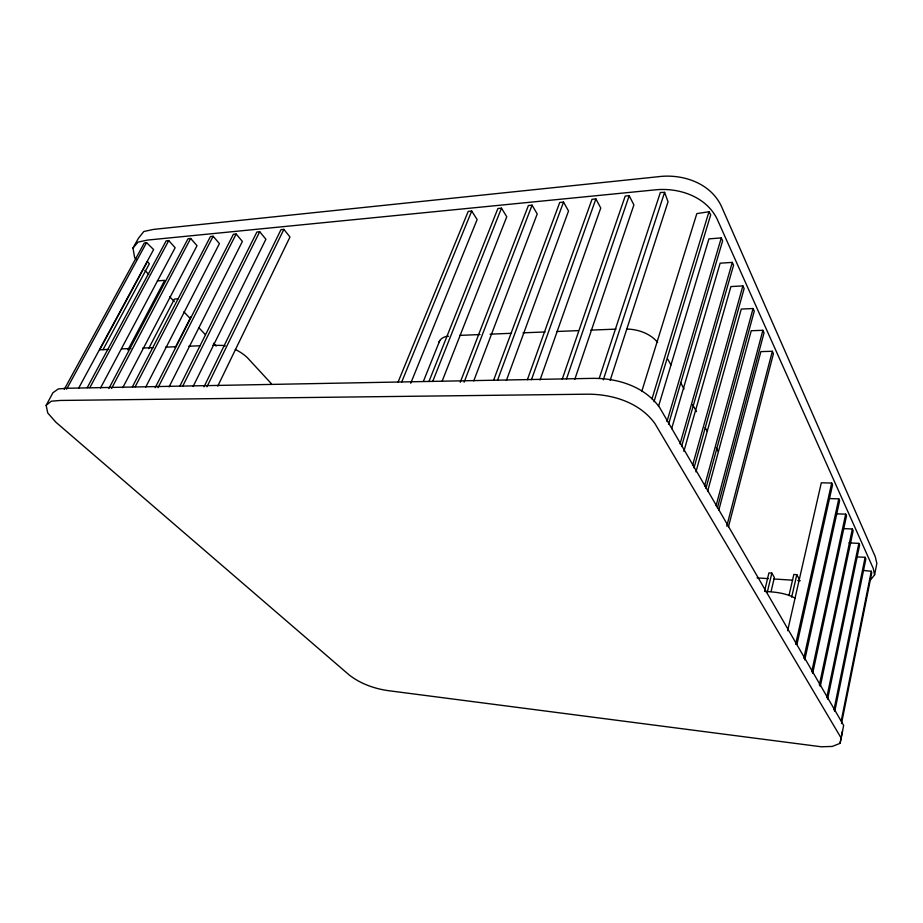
<?xml version="1.0" encoding="UTF-8"?>
<svg xmlns="http://www.w3.org/2000/svg" width="923" height="923" viewBox="0 0 923 923"><rect width="100%" height="100%" fill="white"/><g stroke="black" fill="none" stroke-linecap="round" stroke-linejoin="round"><path stroke-width="1.38" d="M840.068 743.338L843.645 725.42L659.703 407.643C644.554 386.195 616.91 377.853 591.608 378.384L67.033 388.26L58.322 388.929L52.934 392.736L46.15 405.347L47.754 412.985L55.818 422.157L349.286 675.048C360.778 683.931 374.946 688.927 389.275 690.785L821.308 746.776L832.281 746.43L840.068 743.338L842.561 730.843M869.904 580.636L874.577 574.914L876.85 563.411L875.269 556.731L721.567 206.648C710.756 182.916 682.328 173.466 657.811 176.766L153.541 229.4L143.826 231.511L138.577 238.042L132.97 248.01L134.631 257.563L136.316 259.767M841.499 723.551L871.739 572.814L871.3 571.256L862.947 570.426M841.257 720.782L871.3 571.256M834.761 711.391L865.866 558.946L865.128 557.319L856.786 556.881M833.93 709.972L865.128 557.319M827.619 699.161L859.601 545.055L858.84 543.37L848.998 542.897M826.766 697.673L858.84 543.37M819.359 684.981L852.367 528.994L843.818 528.625M820.259 686.504L853.152 530.725L852.367 528.994M811.721 671.852L845.687 514.157L835.58 513.788M812.644 673.444L846.495 515.945L845.687 514.157M803.806 658.307L838.799 498.858L829.835 498.582M804.764 659.945L839.63 500.693L838.799 498.858M796.93 644.577L832.534 484.956L831.681 483.052L821.308 482.798L787.631 630.744M795.638 644.277L831.681 483.052M788.98 595.508L793.826 574.464L796.826 574.648L799.237 579.171M791.669 597.135L796.826 574.648M771.063 591.562L774.374 577.59L771.859 573.102L768.928 572.918L764.556 591.135M767.209 592.554L771.859 573.102M728.42 526.987L773.428 353.728L772.332 351.282L760.875 351.605L718.775 510.304M726.77 526.168L772.332 351.282M716.075 505.758L762.883 330.307L751.253 330.734L707.595 491.474M717.402 508.065L764.025 332.834L762.883 330.307M705.945 488.405L754.264 311.155L753.076 308.524L741.273 309.067L695.954 471.872M704.549 486.006L753.076 308.524M694.004 467.915L744.123 288.634L742.888 285.899L730.912 286.568L683.885 451.312M692.55 465.423L742.888 285.899M681.555 446.524L733.577 265.236L732.297 262.386L720.136 263.193L671.656 428.63M680.043 443.917L732.297 262.386M666.983 421.523L721.278 237.926L708.933 238.872L658.503 406.408M668.564 424.234L722.617 240.88L721.278 237.926M654.026 401.62L710.722 214.782L708.979 211.736L696.83 213.605L641.762 391.421M652.007 398.794L708.979 211.736M610.172 380.334L668.044 201.791L664.606 192.353L660.36 192.492L599.246 378.326M603.296 379.849L664.606 192.353M574.775 379.399L633.893 204.918L629.209 195.699L625.206 196.091L562.234 379.145M566.457 379.065L629.209 195.699M540.047 379.953L600.746 208.01L595.9 198.941L592.001 199.322L527.368 379.757M531.452 379.699L595.9 198.941M506.381 380.484L568.533 211.009L563.526 202.102L559.742 202.472L493.563 380.368M497.52 380.288L563.526 202.102M473.741 380.922L537.221 213.94L532.063 205.171L528.383 205.529L460.254 382.295M464.107 382.226L532.063 205.171M442.048 381.418L506.762 216.778L501.477 208.148L497.901 208.506L428.953 381.534M432.691 381.464L501.477 208.148M423.426 381.291L439.81 340.495M410.735 383.241L477.133 219.547L471.711 211.055L468.226 211.39L398.078 382.064M401.701 382.018L471.711 211.055M217.759 386.126L289.984 237.003L283.88 229.366L280.984 229.654L203.995 386.841M206.971 386.783L283.88 229.366M193.103 386.506L265.893 239.253L259.721 231.719L256.894 231.996L179.916 385.999M182.823 385.941L259.721 231.719M169.082 386.864L242.38 241.445L236.15 234.015L233.381 234.292L155.202 387.706M158.029 387.648L236.15 234.015M175.266 347.486L190.98 316.67M145.661 387.222L219.432 243.591L213.132 236.265L210.444 236.53L132.404 386.841M135.162 386.795L213.132 236.265M148.626 348.652L174.447 299.052L178.081 298.821M122.794 387.637L197.026 245.68L190.669 238.457L188.038 238.711L108.868 388.525M111.556 388.479L190.669 238.457M127.905 349.921L164.709 280.338L157.406 280.892M100.538 387.972L175.139 247.722L168.736 240.591L166.163 240.845L87.247 387.66M89.866 387.602L168.736 240.591M102.995 349.713L149.341 263.782L147.449 261.509L99.557 350.059M78.651 388.156L153.61 249.568L146.549 242.622L144.23 243.061L64.252 389.391M66.594 389.16L146.549 242.622M132.97 248.01L138.104 242.068L147.495 240.084L653.853 190C677.897 187.081 705.645 196.011 717.009 218.786L873.273 568.441L874.577 574.914M46.15 405.347L51.307 401.193L60.341 400.455L586.382 394.202C611.787 393.879 639.431 402.186 654.88 423.495L841.118 737.996M448.601 336.249L445.774 336.572A26.052 13.683 21.7 0 0 438.748 342.768M100.33 349.759L108.683 349.425M121.767 348.906L130.904 348.536M142.73 348.063L153.356 347.636M165.459 347.152L174.989 346.771M188.811 346.217L200.129 345.767M212.705 345.26L222.881 345.433A23.744 10.649 25.9 0 1 225.258 345.906M459.7 335.372L480.041 334.564M490.067 334.161L511.538 333.295M523.041 332.834L545.101 331.957M556.973 331.484L578.433 330.619M590.778 330.122L616.022 329.119M626.936 329.061C638.174 329.28 650.403 333.572 657.638 342.421M757.033 577.902L768.282 578.629M773.947 578.986L792.615 580.186M797.714 580.521L800.276 580.682M765.075 591.493C775.332 591.908 785.761 593.131 794.968 598.023M144.969 270.427L148.695 274.385M169.682 296.71L174.251 301.567M183.896 311.824L190.519 318.862M198.918 327.792L205.333 334.611M213.455 343.252L216.144 346.102M271.454 383.783L249.083 359.532A23.744 10.649 25.9 0 0 235.307 349.482M667.79 359.22L670.94 364.954M680.551 382.537L684.047 388.918M692.585 404.528L696.484 411.646M705.184 427.545L707.18 431.191M716.317 447.897L718.244 451.416"/></g></svg>
